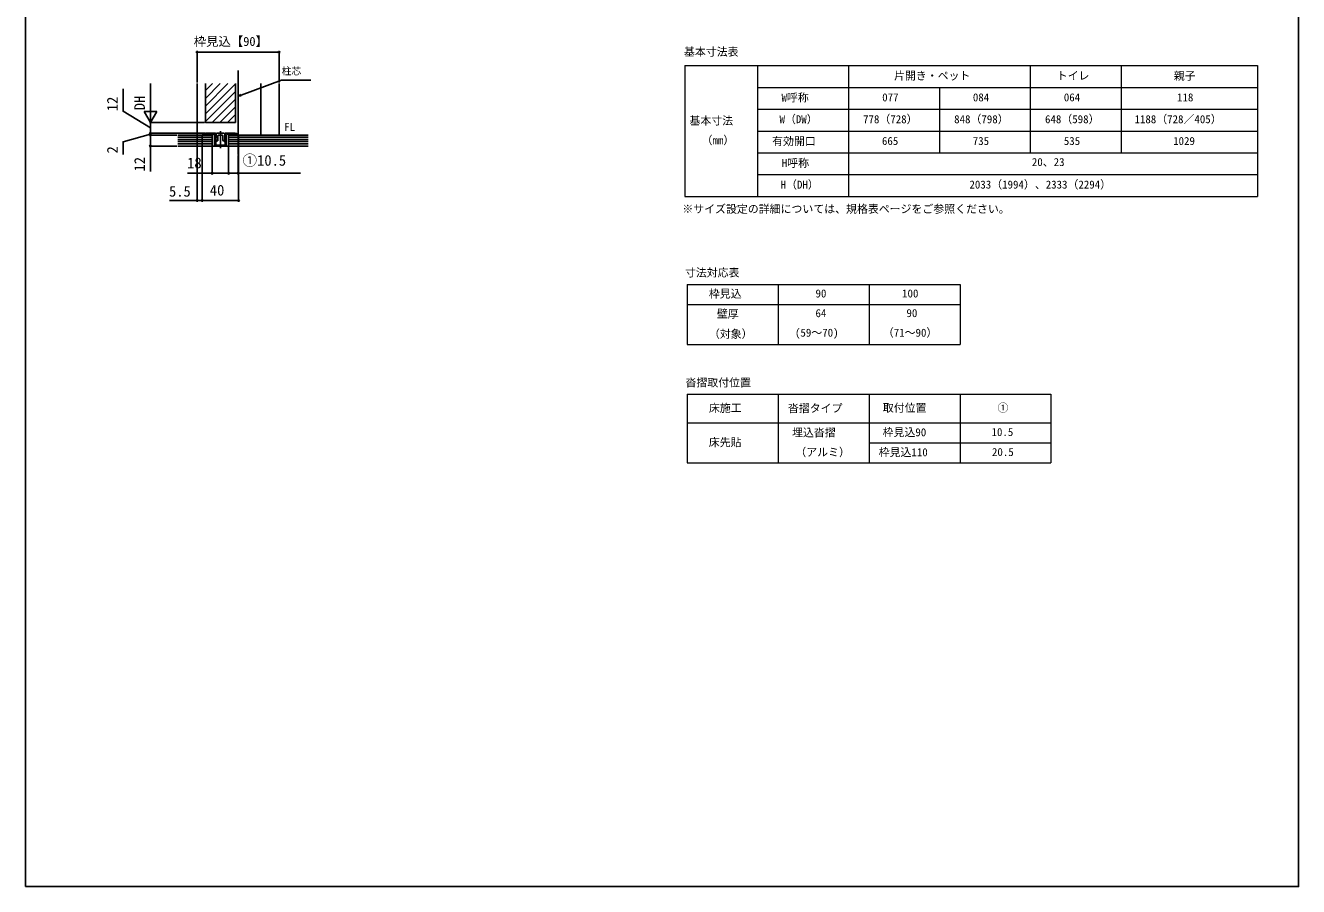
# Model space of a CAD drawing. Units: millimetres, scale not verified. Extents: x -700 to 700, y -1045 to 1039.
# Drawn here: x -700 to 700, y -1045 to -97 of the extents above; entities that cross this region are included whole.
import ezdxf
from ezdxf.enums import TextEntityAlignment as Align

# ---------------------------------------------------------------- set-up
doc = ezdxf.new("R2010")
doc.units = ezdxf.units.MM
doc.header["$LTSCALE"] = 4
doc.layers.add('0-1_TABLE1', color=7, linetype='Continuous', lineweight=18)
for name, color, linetype in [('0-2_USER1', 3, 'Continuous'), ('0-3_YKK_11', 7, 'Continuous'), ('0-4_YKK_12', 2, 'Continuous'), ('0-7_YKK_D', 6, 'Continuous'), ('0-8_YKK_ZWAK', 7, 'Continuous'), ('0-9_YSS_K', 3, 'Continuous')]:
    doc.layers.add(name, color=color, linetype=linetype)
doc.styles.add('ＭＳ ゴシック', font='')
doc.styles.get('ＭＳ ゴシック').set_extended_font_data('MS Gothic')

msp = doc.modelspace()

# ---------------------------------------------------------------- linework, layer by layer
at = {"layer": '0-1_TABLE1'}
for p, q in [((25.1, -141.379), (655.1, -141.379)), ((25.1, -141.379), (25.1, -285.379)), ((105.1, -141.379), (105.1, -285.379)), ((205.1, -141.379), (205.1, -285.379)), ((405.1, -141.379), (405.1, -237.379)), ((505.1, -141.379), (505.1, -237.379)), ((655.1, -141.379), (655.1, -285.379)), ((105.1, -165.379), (655.1, -165.379)), ((305.1, -165.379), (305.1, -237.379)), ((105.1, -189.379), (655.1, -189.379)), ((105.1, -213.379), (655.1, -213.379)), ((105.1, -237.379), (655.1, -237.379)), ((105.1, -261.379), (655.1, -261.379)), ((25.1, -285.379), (655.1, -285.379)), ((27.822, -382.159), (327.822, -382.159)), ((27.822, -382.159), (27.822, -448.296)), ((127.822, -382.159), (127.822, -448.296)), ((227.822, -382.159), (227.822, -448.296)), ((327.822, -382.159), (327.822, -448.296)), ((27.822, -404.159), (327.822, -404.159)), ((27.822, -448.296), (327.822, -448.296)), ((27.822, -502.955), (427.822, -502.955)), ((27.822, -502.955), (27.822, -578.591)), ((127.822, -502.955), (127.822, -578.591)), ((227.822, -502.955), (227.822, -578.591)), ((327.822, -502.955), (327.822, -578.591)), ((427.822, -502.955), (427.822, -578.591)), ((27.822, -534.591), (427.822, -534.591)), ((227.822, -556.591), (427.822, -556.591)), ((27.822, -578.591), (427.822, -578.591))]:
    msp.add_line(p, q, dxfattribs=at)
at = {"layer": '0-3_YKK_11'}
for p, q in [((-490.408, -221.605), (-490.232, -221.332)), ((-490.256, -222.886), (-490.32, -222.886)), ((-490.256, -222.886), (-490.044, -222.374)), ((-487.932, -217.886), (-488.232, -218.186)), ((-482.832, -218.186), (-483.132, -217.886)), ((-481.02, -222.374), (-480.808, -222.886)), ((-480.832, -221.332), (-480.656, -221.605))]:
    msp.add_line(p, q, dxfattribs=at)
for points in [[(-504.455, -217.83), (-504.631, -217.886), (-505.532, -217.886), (-505.532, -217.644), (-505.35, -217.258)], [(-501.532, -215.886), (-490.832, -215.886), (-490.832, -221.791), (-490.335, -222.289), (-490.582, -222.886)], [(-479.232, -217.886), (-479.232, -229.886), (-485.532, -229.886), (-491.832, -229.886), (-491.832, -217.886), (-492.832, -216.886), (-501.532, -216.886)], [(-490.582, -223.486), (-490.432, -223.486), (-489.782, -224.136), (-489.782, -224.886), (-490.632, -224.886), (-490.632, -228.886), (-485.99, -228.886), (-485.807, -229.006), (-485.257, -229.006), (-485.074, -228.886), (-480.432, -228.886), (-480.432, -224.886), (-481.282, -224.886), (-481.282, -224.136), (-480.632, -223.486), (-480.482, -223.486)], [(-490.32, -222.886), (-490.47, -223.248), (-489.62, -224.098), (-489.408, -224.186), (-488.532, -224.186), (-488.232, -223.886), (-488.232, -218.186)], [(-490.408, -221.605), (-490.47, -221.948), (-490.044, -222.374)], [(-480.832, -221.332), (-480.832, -218.886), (-480.832, -216.386), (-481.332, -215.886), (-489.732, -215.886), (-490.232, -216.386), (-490.232, -218.886), (-490.232, -221.332)], [(-487.932, -217.886), (-485.532, -217.886), (-483.132, -217.886)], [(-482.832, -218.186), (-482.832, -223.886), (-482.532, -224.186), (-481.656, -224.186), (-481.444, -224.098), (-480.594, -223.249), (-480.744, -222.886), (-480.808, -222.886)], [(-481.02, -222.374), (-480.594, -221.948), (-480.656, -221.605)], [(-480.482, -222.886), (-480.73, -222.289), (-480.232, -221.791), (-480.232, -215.886), (-469.532, -215.886)], [(-469.532, -216.886), (-478.232, -216.886), (-479.232, -217.886)], [(-465.714, -217.258), (-465.532, -217.644), (-465.532, -217.886), (-466.434, -217.886), (-466.609, -217.83)]]:
    msp.add_lwpolyline(points, dxfattribs=at)
for centre, radius, start, end in [((-501.532, -221.886), 6, 90, 129.5212), ((-501.532, -221.886), 5, 90, 125.77483), ((-490.582, -223.186), 0.3, 90, 270), ((-480.482, -223.186), 0.3, 270, 90), ((-469.532, -221.886), 6, 50.4788, 90), ((-469.532, -221.886), 5, 54.22517, 90)]:
    msp.add_arc(centre, radius, start, end, dxfattribs=at)
at = {"layer": '0-4_YKK_12'}
for p, q in [((-466.029, -146.623), (-466.029, -239.206)), ((-511.029, -161.186), (-511.029, -217.886)), ((-502.032, -168.979), (-494.24, -161.186)), ((-502.032, -177.464), (-485.755, -161.186)), ((-502.032, -185.949), (-477.269, -161.186)), ((-502.032, -194.434), (-469.032, -161.434)), ((-466.031, -161.186), (-466.029, -217.887)), ((-441.031, -161.186), (-441.029, -217.886)), ((-421.029, -161.186), (-421.029, -217.886)), ((-502.032, -202.92), (-469.032, -169.92)), ((-494.514, -203.886), (-469.032, -178.405)), ((-486.028, -203.886), (-469.032, -186.89)), ((-477.543, -203.886), (-469.032, -195.376)), ((-469.058, -203.886), (-469.032, -203.861)), ((-485.532, -213.386), (-485.532, -232.386)), ((-441.031, -217.886), (-466.029, -217.887))]:
    msp.add_line(p, q, dxfattribs=at)
msp.add_lwpolyline([(-469.032, -161.186), (-469.032, -203.886), (-502.032, -203.886), (-502.032, -161.186)], dxfattribs=at)
at = {"layer": '0-7_YKK_D'}
for p, q in [((-511.029, -160.186), (-511.029, -125.623)), ((-421.029, -160.186), (-421.029, -125.623)), ((-511.029, -126.623), (-421.029, -126.623)), ((-562.516, -189.886), (-562.516, -161.186)), ((-562.516, -203.886), (-562.516, -179.638)), ((-562.516, -203.886), (-569.516, -191.762)), ((-555.516, -191.762), (-569.516, -191.762)), ((-562.516, -203.886), (-555.516, -191.762)), ((-503.032, -203.886), (-563.516, -203.886)), ((-539.254, -203.886), (-563.516, -203.886)), ((-562.516, -215.886), (-562.516, -203.886)), ((-502.532, -215.886), (-563.516, -215.886)), ((-502.532, -215.886), (-563.516, -215.886)), ((-533.516, -217.886), (-563.516, -217.886)), ((-533.516, -217.886), (-563.516, -217.886)), ((-562.516, -215.886), (-562.516, -212.486)), ((-562.516, -217.886), (-562.516, -215.886)), ((-562.516, -217.886), (-562.516, -215.886)), ((-562.516, -217.886), (-562.516, -221.286)), ((-511.029, -218.886), (-511.029, -290.886)), ((-505.532, -218.686), (-505.532, -290.886)), ((-505.532, -218.686), (-505.532, -290.886)), ((-465.532, -218.686), (-465.532, -290.886)), ((-533.516, -229.886), (-563.516, -229.886)), ((-494.532, -230.886), (-494.532, -260.886)), ((-476.532, -230.886), (-476.532, -260.886)), ((-476.532, -230.886), (-476.532, -260.886)), ((-466.029, -240.152), (-466.029, -260.886)), ((-465.532, -289.886), (-505.532, -289.886))]:
    msp.add_line(p, q, dxfattribs=at)
for points in [[(-562.516, -209.886), (-592.516, -191.553), (-592.516, -166.917)], [(-466.029, -175.113), (-462.842, -173.928), (-418.264, -157.348), (-386.113, -157.348)], [(-462.525, -174.782), (-466.029, -175.113), (-463.16, -173.074)], [(-562.516, -216.886), (-592.516, -225.123), (-592.516, -239.395)], [(-562.516, -217.886), (-562.516, -229.886), (-562.516, -257.923)], [(-476.532, -259.886), (-494.532, -259.886), (-521.659, -259.886)], [(-476.532, -259.886), (-466.029, -259.886), (-397.447, -259.886)], [(-505.532, -289.886), (-511.029, -289.886), (-541.665, -289.886)]]:
    msp.add_lwpolyline(points, dxfattribs=at)
for centre in [(-511.029, -126.623), (-421.029, -126.623), (-562.516, -215.886), (-562.516, -215.886), (-562.516, -217.886), (-562.516, -217.886), (-562.516, -229.886), (-494.532, -259.886), (-476.532, -259.886), (-476.532, -259.886), (-466.029, -259.886), (-511.029, -289.886), (-505.532, -289.886), (-505.532, -289.886), (-465.532, -289.886)]:
    msp.add_circle(centre, 0.85, dxfattribs=at)
at = {"layer": '0-8_YKK_ZWAK'}
msp.add_line((-699.9, 995.4), (-699.9, -1044.6), dxfattribs=at)
msp.add_lwpolyline([(-699.9, -1044.6), (700.1, -1044.6), (700.1, 995.4)], dxfattribs=at)
at = {"layer": '0-9_YSS_K'}
for p, q in [((-532.516, -217.886), (-494.532, -217.886)), ((-532.516, -220.286), (-494.532, -220.286)), ((-532.516, -222.686), (-494.532, -222.686)), ((-494.532, -217.886), (-494.532, -229.886)), ((-476.532, -217.886), (-388.909, -217.886)), ((-476.532, -217.886), (-476.532, -229.886)), ((-476.532, -220.286), (-388.909, -220.286)), ((-476.532, -222.686), (-388.909, -222.686)), ((-532.516, -225.086), (-494.532, -225.086)), ((-532.516, -227.486), (-494.532, -227.486)), ((-532.516, -229.886), (-388.909, -229.886)), ((-476.532, -225.086), (-388.909, -225.086)), ((-476.532, -227.486), (-388.909, -227.486))]:
    msp.add_line(p, q, dxfattribs=at)

# ---------------------------------------------------------------- texts
at = {"layer": '0-1_TABLE1', "style": 'ＭＳ ゴシック'}
for s, p in [('片開き・ペット', (255.225, -159.618)), ('トイレ', (434.202, -159.584)), ('親子', (562.884, -159.754)), ('W呼称', (131.509, -183.652)), ('077', (242.248, -183.379)), ('084', (341.975, -183.379)), ('064', (441.975, -183.379)), ('118', (566.498, -183.379)), ('W（DW）', (129.293, -207.447)), ('778（728）', (221.214, -207.447)), ('848（798）', (321.384, -207.447)), ('648（598）', (421.316, -207.447)), ('1188（728／405）', (519.691, -207.447)), ('基本寸法', (30.327, -208.97)), ('（mm）', (43.589, -230.538)), ('有効開口', (121.214, -231.686)), ('665', (241.975, -231.379)), ('735', (341.873, -231.379)), ('535', (442.009, -231.379)), ('1029', (562.202, -231.379)), ('H呼称', (131.85, -255.652)), ('20、23', (406.85, -254.561)), ('H（DH）', (130.52, -279.447)), ('2033（1994）、2333（2294）', (338.191, -279.345)), ('枠見込', (51.607, -399.398)), ('90', (168.925, -399.159)), ('100', (264.118, -399.159)), ('壁厚', (60.402, -421.409)), ('64', (168.891, -420.796)), ('90', (268.925, -420.728)), ('（対象）', (51.675, -443.659)), ('(59～70)', (146.357, -442.296)), ('（71～90）', (242.947, -442.296)), ('床施工', (51.743, -525.114)), ('沓摺タイプ', (138.55, -525.455)), ('取付位置', (242.913, -524.978)), ('①', (369.027, -525.046)), ('埋込沓摺', (143.118, -552.216)), ('枠見込90', (242.743, -551.83)), ('10.5', (362.482, -551.591)), ('床先貼', (51.572, -562.864)), ('（アルミ）', (146.732, -573.784)), ('枠見込110', (238.379, -573.83)), ('20.5', (362.959, -573.591))]:
    msp.add_text(s, height=8.798, dxfattribs=at).set_placement(p, align=Align.BOTTOM_LEFT)
at = {"layer": '0-2_USER1', "style": 'ＭＳ ゴシック'}
for s, p in [('基本寸法表', (24.282, -133.334)), ('FL', (-415.339, -215.886)), ('※サイズ設定の詳細については、規格表ページをご参照ください。', (22.464, -306.175)), ('寸法対応表', (25.322, -376.205)), ('沓摺取付位置', (25.936, -497.205))]:
    msp.add_text(s, height=8.798, dxfattribs=at).set_placement(p, align=Align.BOTTOM_LEFT)
at = {"layer": '0-7_YKK_D', "style": 'ＭＳ ゴシック'}
for s, height, p in [('枠見込【90】', 9.971, (-514.827, -122.769)), ('柱芯', 7.845, (-418.119, -153.787)), ('18', 11.73, (-522.114, -257.886)), ('①10.5', 11.73, (-461.175, -255.068)), ('5.5', 11.73, (-542.047, -289.086)), ('40', 11.73, (-497.169, -287.886))]:
    msp.add_text(s, height=height, dxfattribs=at).set_placement(p, align=Align.BOTTOM_LEFT)
for s, p in [('12', (-595.016, -191.508)), ('DH', (-565.016, -190.491)), ('2', (-595.016, -238.077)), ('12', (-565.016, -257.877))]:
    msp.add_text(s, height=11.73, rotation=90, dxfattribs=at).set_placement(p, align=Align.BOTTOM_LEFT)

doc.saveas('drawing.dxf')
